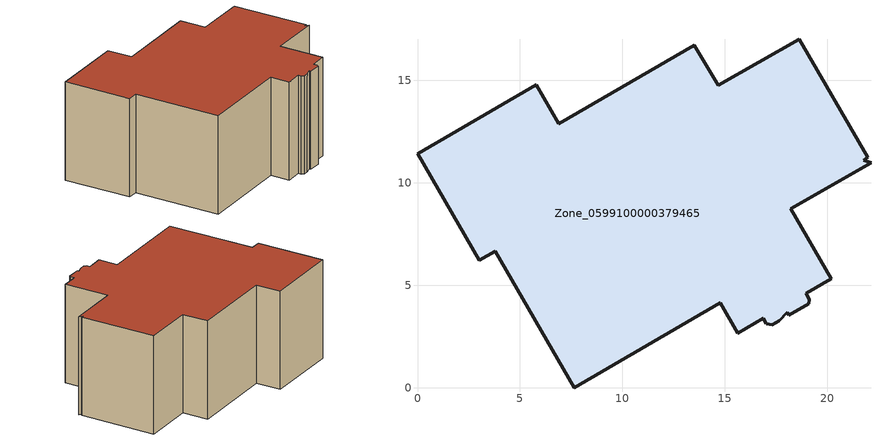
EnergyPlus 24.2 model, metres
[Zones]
Zone_0599100000379465
 floor ground (C_G): 17.02,3.13 16.86,3.39 15.63,2.67 14.78,4.13 7.66,0 3.79,6.67 3.02,6.22 0,11.42 5.79,14.79 6.9,12.88 13.5,16.72 14.68,14.77 18.62,17 21.98,11.23 21.77,11.11 22.13,10.97 18.22,8.73 20.19,5.31 18.96,4.6 19.12,4.3 19.09,4.11 18.12,3.54 18.04,3.69 17.66,3.27 17.3,3.06 z0
 wall outside (C_F): 21.98,11.23 18.62,17 14.68,14.77 13.5,16.72 6.9,12.88 5.79,14.79 0,11.42 3.02,6.22 3.79,6.67 7.66,0 14.78,4.13 15.63,2.67 16.86,3.39 17.02,3.13 17.3,3.06 17.66,3.27 18.04,3.69 18.12,3.54 19.09,4.11 19.12,4.3 18.96,4.6 20.19,5.31 18.22,8.73 22.13,10.97 21.77,11.11 21.98,11.23 z0:8.73
 roof outside (C_R): 16.86,3.39 17.02,3.13 17.3,3.06 17.66,3.27 18.04,3.69 18.12,3.54 19.09,4.11 19.12,4.3 18.96,4.6 20.19,5.31 18.22,8.73 22.13,10.97 21.77,11.11 21.98,11.23 18.62,17 14.68,14.77 13.5,16.72 6.9,12.88 5.79,14.79 0,11.42 3.02,6.22 3.79,6.67 7.66,0 14.78,4.13 15.63,2.67 z8.73
[BUILDING]
Pand.0599100000379465: North Axis=0; Terrain=City; Loads Convergence Tolerance Value=0.04; Temperature Convergence Tolerance Value=0.4; Solar Distribution=FullExterior; Maximum Number of Warmup Days=25; Minimum Number of Warmup Days=1
[Site:Location]
Rotterdam.The.Hague.AP_ZH_NLD Design_Conditions: Latitude=51.96; Longitude=4.45; Time Zone=1; Elevation=-4.5
[SITE:GROUNDTEMPERATURE:BUILDINGSURFACE]
18, 18, 18, 18, 18, 18, 18, 18, 18, 18, 18, 18
[MATERIAL] Thermal Absorptance=0.9; Solar Absorptance=0.7; Visible Absorptance=0.7
Name | Roughness | Thickness | Conductivity | Density | Specific Heat
G.D.1992-2005 | MediumSmooth | 0.15 | 0.06 | 540 | 1210
F.D.1992-2005 | Rough | 0.3 | 0.12 | 1920 | 840
R.D.1992-2005 | MediumRough | 0.2 | 0.08 | 1500 | 1000
[CONSTRUCTION]
C_G: G.D.1992-2005
C_F: F.D.1992-2005
C_R: R.D.1992-2005
[ZONE]
Zone_0599100000379465: Type=1; Multiplier=1; Ceiling Height=Autocalculate; Volume=Autocalculate; Floor Area=autocalculate; Part of Total Floor Area=Yes
[ZONEINFILTRATION:DESIGNFLOWRATE]
Infil_Zone_0599100000379465: Zone or ZoneList or Space or SpaceList=Zone_0599100000379465; Schedule=AlwaysOn; Design Flow Rate Calculation Method=Flow/Area; Flow Rate per Floor Area=0.0021; Constant Term Coefficient=1; Temperature Term Coefficient=0; Velocity Term Coefficient=0; Velocity Squared Term Coefficient=0
[HVACTEMPLATE:ZONE:IDEALLOADSAIRSYSTEM]
Zone_0599100000379465: Maximum Heating Supply Air Temperature=50; Minimum Cooling Supply Air Temperature=13; Maximum Heating Supply Air Humidity Ratio=0.0156; Minimum Cooling Supply Air Humidity Ratio=0.0077; Heating Limit=NoLimit; Cooling Limit=NoLimit; Dehumidification Control Type=ConstantSensibleHeatRatio; Cooling Sensible Heat Ratio=0.7; Dehumidification Setpoint=60; Humidification Control Type=None; Humidification Setpoint=30; Outdoor Air Method=None; Outdoor Air Flow Rate per Person=0.00944; Outdoor Air Flow Rate per Zone Floor Area=0; Outdoor Air Flow Rate per Zone=0; Demand Controlled Ventilation Type=None; Outdoor Air Economizer Type=NoEconomizer; Heat Recovery Type=None; Sensible Heat Recovery Effectiveness=0.7; Latent Heat Recovery Effectiveness=0.65
[ZONECONTROL:THERMOSTAT]
ThermostatControl_Zone_0599100000379465: Zone or ZoneList=Zone_0599100000379465; Control Type Schedule=DualSetpointControlType; Control 1=Thermostat_Zone_0599100000379465; Temperature Difference Between Cutout And Setpoint=0
[THERMOSTATSETPOINT:DUALSETPOINT]
Thermostat_Zone_0599100000379465: Heating Setpoint Temperature Schedule=HeatingSetpoint_Zone_0599100000379465; Cooling Setpoint Temperature Schedule=CoolingSetpoint_Zone_0599100000379465
[SCHEDULE:COMPACT]
HeatingSetpoint_Zone_0599100000379465: Through: 12/31, For: AllDays, Until: 24:00, 21
CoolingSetpoint_Zone_0599100000379465: Through: 12/31, For: AllDays, Until: 24:00, 24
DualSetpointControlType: Through: 12/31, For: AllDays, Until: 24:00, 4
AlwaysOn: Through: 12/31, For: AllDays, Until: 24:00, 1
